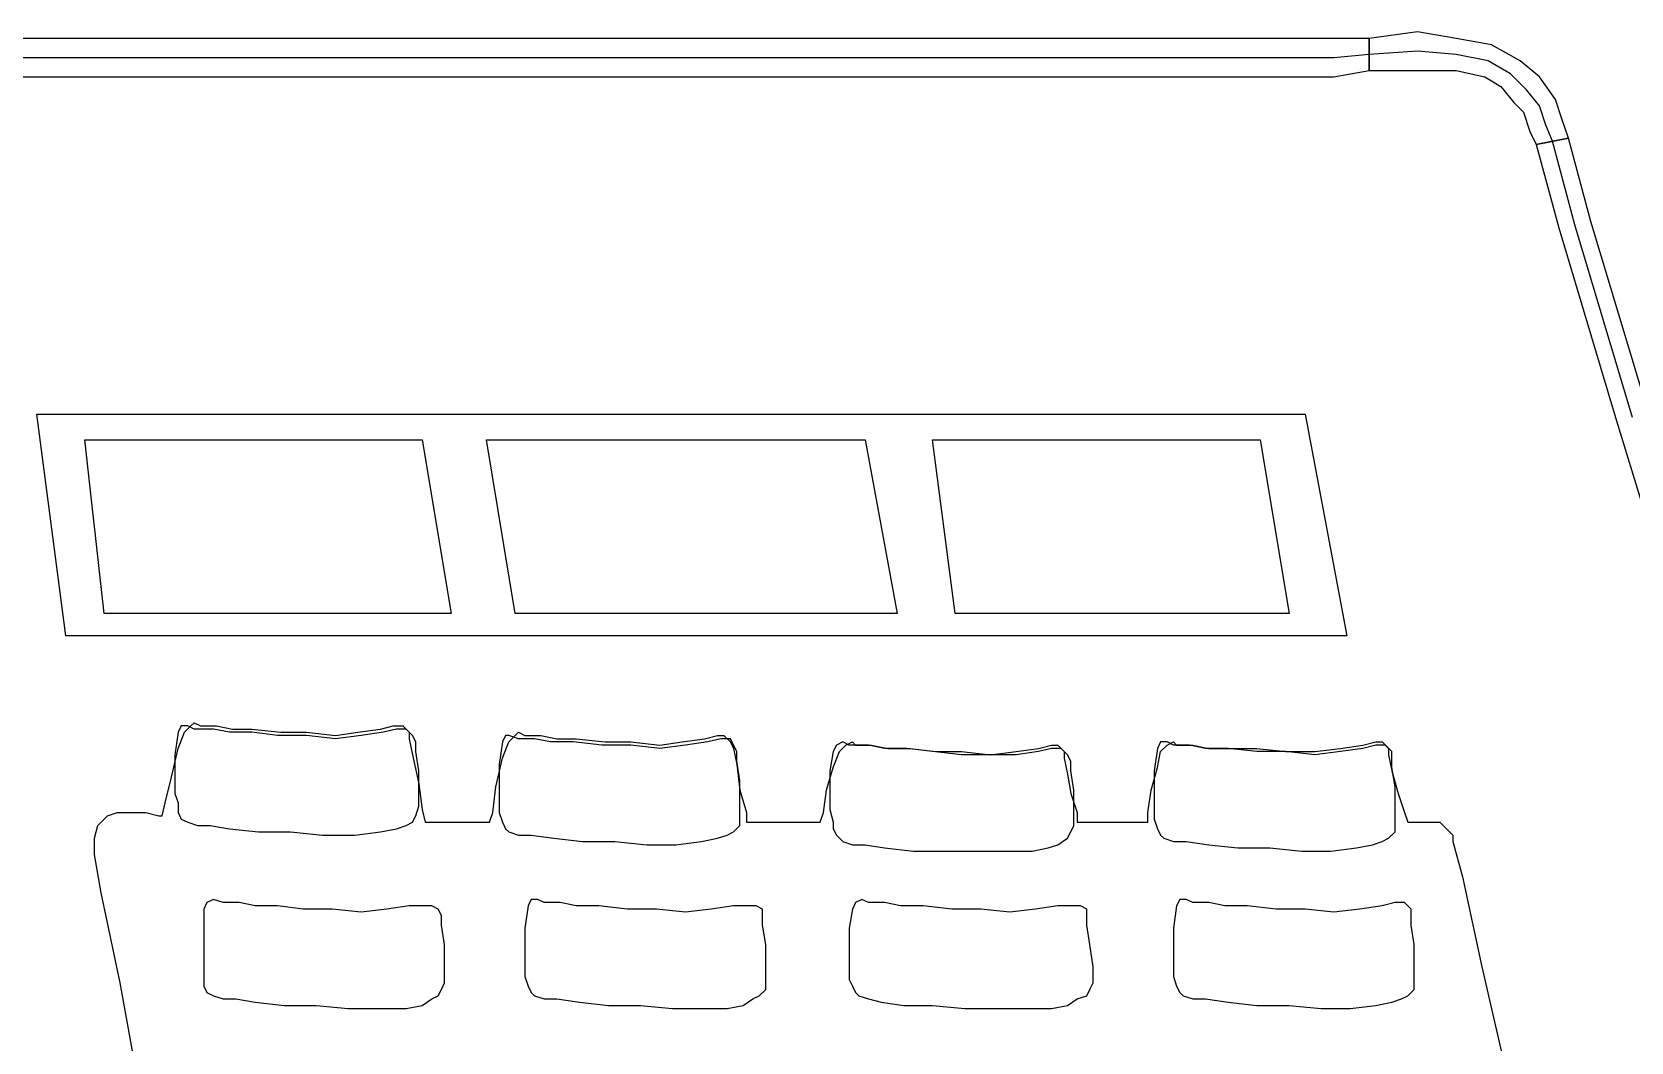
# Model space of a CAD drawing. Header units: millimetres. Extents: x 37541 to 999880, y 4425 to 1416340.
# Drawn here: x 373292 to 373989, y 1339012 to 1339452 of the extents above; entities that cross this region are included whole.
import ezdxf

# ---------------------------------------------------------------- set-up
doc = ezdxf.new("R2010")
doc.units = ezdxf.units.MM
doc.header["$LTSCALE"] = 150
doc.layers.get('0').update_dxf_attribs({"lineweight": 0})
doc.layers.add('-----20 General Symbol', color=3, linetype='Continuous')

# ---------------------------------------------------------------- blocks, each defined once
blk = doc.blocks.new('lkjlak')
for p, q in [((481079.53, 239228.53), (481069.82, 239227.23)), ((481087.3, 239227.23), (481079.53, 239228.53)), ((481048.47, 239227.23), (479690.73, 239227.23)), ((481062.7, 239227.23), (481048.47, 239227.23)), ((481069.82, 239227.23), (481062.7, 239227.23)), ((481069.82, 239227.23), (481069.82, 239227.23)), ((481069.82, 239227.23), (481069.82, 239220.76)), ((481069.82, 239220.76), (481069.82, 239227.23)), ((481094.42, 239225.94), (481087.3, 239227.23)), ((481100.24, 239222.7), (481094.42, 239225.94)), ((481048.47, 239223.35), (479690.73, 239223.35)), ((481062.7, 239223.35), (481048.47, 239223.35)), ((481069.82, 239224), (481062.7, 239223.35)), ((481079.53, 239224.64), (481069.82, 239224)), ((481087.3, 239224), (481079.53, 239224.64)), ((481093.77, 239222.7), (481087.3, 239224)), ((481098.3, 239220.11), (481093.77, 239222.7)), ((481104.12, 239219.47), (481100.24, 239222.7)), ((479690.73, 239219.47), (481048.47, 239219.47)), ((481048.47, 239219.47), (481062.7, 239219.47)), ((481062.7, 239219.47), (481069.82, 239220.76)), ((481069.82, 239220.76), (481069.82, 239220.76)), ((481069.82, 239220.76), (481079.53, 239220.76)), ((481079.53, 239220.76), (481087.3, 239220.76)), ((481087.3, 239220.76), (481093.12, 239219.47)), ((481093.12, 239219.47), (481096.36, 239217.52)), ((481101.53, 239216.88), (481098.3, 239220.11)), ((481107.36, 239214.94), (481104.12, 239219.47)), ((481096.36, 239217.52), (481098.95, 239214.29)), ((481104.12, 239213.64), (481101.53, 239216.88)), ((481098.95, 239214.29), (481100.89, 239212.35)), ((481100.89, 239212.35), (481102.18, 239208.46)), ((481105.42, 239209.76), (481104.12, 239213.64)), ((481108.65, 239211.05), (481107.36, 239214.94)), ((481106.71, 239206.52), (481105.42, 239209.76)), ((481109.95, 239207.17), (481108.65, 239211.05)), ((481102.18, 239208.46), (481103.48, 239205.88)), ((481109.95, 239207.17), (481103.48, 239205.88)), ((481103.48, 239205.88), (481109.95, 239207.17)), ((481103.48, 239205.88), (481103.48, 239205.88)), ((481103.48, 239205.88), (481108.01, 239189.05)), ((481111.24, 239189.7), (481106.71, 239206.52)), ((481114.48, 239190.34), (481109.95, 239207.17)), ((481109.95, 239207.17), (481109.95, 239207.17)), ((481122.89, 239150.87), (481111.24, 239189.7)), ((481126.13, 239151.51), (481114.48, 239190.34)), ((481108.01, 239189.05), (481119.65, 239150.22)), ((480801.25, 239151.51), (481056.88, 239151.51)), ((480807.08, 239106.86), (480801.25, 239151.51)), ((480801.25, 239151.51), (480801.25, 239151.51)), ((481056.88, 239151.51), (481065.29, 239106.86)), ((481119.65, 239150.22), (481135.83, 239097.15)), ((480810.96, 239146.34), (480878.91, 239146.34)), ((480814.84, 239111.39), (480810.96, 239146.34)), ((480810.96, 239146.34), (480810.96, 239146.34)), ((480878.91, 239146.34), (480884.74, 239111.39)), ((480891.86, 239146.34), (480968.22, 239146.34)), ((480897.68, 239111.39), (480891.86, 239146.34)), ((480891.86, 239146.34), (480891.86, 239146.34)), ((480968.22, 239146.34), (480974.69, 239111.39)), ((480981.81, 239146.34), (481047.82, 239146.34)), ((480986.34, 239111.39), (480981.81, 239146.34)), ((480981.81, 239146.34), (480981.81, 239146.34)), ((481047.82, 239146.34), (481053.64, 239111.39)), ((480884.74, 239111.39), (480814.84, 239111.39)), ((480974.69, 239111.39), (480897.68, 239111.39)), ((481053.64, 239111.39), (480986.34, 239111.39)), ((481065.29, 239106.86), (480807.08, 239106.86)), ((480832.32, 239088.74), (480832.96, 239089.39)), ((480832.96, 239089.39), (480834.26, 239088.74)), ((480829.73, 239087.45), (480829.08, 239082.92)), ((480829.73, 239087.45), (480829.08, 239082.92)), ((480830.38, 239088.74), (480829.73, 239087.45)), ((480830.38, 239088.74), (480829.73, 239087.45)), ((480829.73, 239084.21), (480831.02, 239087.45)), ((480829.73, 239087.45), (480829.73, 239087.45)), ((480831.67, 239088.74), (480830.38, 239088.74)), ((480831.67, 239088.74), (480830.38, 239088.74)), ((480831.02, 239087.45), (480832.32, 239088.74)), ((480832.96, 239088.09), (480831.67, 239088.74)), ((480832.96, 239088.09), (480831.67, 239088.74)), ((480834.91, 239088.09), (480832.96, 239088.09)), ((480834.91, 239088.09), (480832.96, 239088.09)), ((480834.26, 239088.74), (480835.55, 239088.74)), ((480836.85, 239088.09), (480834.91, 239088.09)), ((480836.85, 239088.09), (480834.91, 239088.09)), ((480834.91, 239088.09), (480834.91, 239088.09)), ((480835.55, 239088.74), (480837.49, 239088.74)), ((480840.08, 239087.45), (480836.85, 239088.09)), ((480840.08, 239087.45), (480836.85, 239088.09)), ((480837.49, 239088.74), (480840.73, 239088.09)), ((480844.61, 239087.45), (480840.08, 239087.45)), ((480844.61, 239087.45), (480840.08, 239087.45)), ((480840.73, 239088.09), (480844.61, 239088.09)), ((480844.61, 239088.09), (480850.44, 239087.45)), ((480849.79, 239086.8), (480844.61, 239087.45)), ((480849.79, 239086.8), (480844.61, 239087.45)), ((480855.61, 239086.8), (480849.79, 239086.8)), ((480855.61, 239086.8), (480849.79, 239086.8)), ((480850.44, 239087.45), (480855.61, 239087.45)), ((480855.61, 239087.45), (480861.44, 239086.8)), ((480861.44, 239086.15), (480855.61, 239086.8)), ((480861.44, 239086.15), (480855.61, 239086.8)), ((480861.44, 239086.8), (480865.97, 239087.45)), ((480866.62, 239086.8), (480861.44, 239086.15)), ((480866.62, 239086.8), (480861.44, 239086.15)), ((480865.97, 239087.45), (480870.5, 239088.09)), ((480871.15, 239087.45), (480866.62, 239086.8)), ((480871.15, 239087.45), (480866.62, 239086.8)), ((480870.5, 239088.09), (480873.09, 239088.74)), ((480873.73, 239088.09), (480871.15, 239087.45)), ((480873.73, 239088.09), (480871.15, 239087.45)), ((480871.15, 239087.45), (480871.15, 239087.45)), ((480873.09, 239088.74), (480875.03, 239088.74)), ((480875.68, 239088.09), (480873.73, 239088.09)), ((480875.68, 239088.09), (480873.73, 239088.09)), ((480875.03, 239088.74), (480876.32, 239087.45)), ((480876.97, 239086.8), (480875.68, 239088.09)), ((480876.97, 239086.8), (480875.68, 239088.09)), ((480876.32, 239087.45), (480876.32, 239086.15)), ((480876.32, 239086.15), (480876.97, 239082.92)), ((480877.62, 239085.5), (480876.97, 239086.8)), ((480877.62, 239085.5), (480876.97, 239086.8)), ((480895.74, 239086.8), (480895.09, 239085.5)), ((480895.74, 239086.8), (480895.09, 239085.5)), ((480896.39, 239086.8), (480895.74, 239086.8)), ((480896.39, 239086.8), (480895.74, 239086.8)), ((480896.39, 239085.5), (480897.68, 239086.8)), ((480898.33, 239086.15), (480896.39, 239086.8)), ((480898.33, 239086.15), (480896.39, 239086.8)), ((480897.68, 239086.8), (480898.33, 239087.45)), ((480898.33, 239087.45), (480899.62, 239086.8)), ((480899.62, 239086.15), (480898.33, 239086.15)), ((480899.62, 239086.15), (480898.33, 239086.15)), ((480899.62, 239086.8), (480900.92, 239086.8)), ((480901.56, 239086.15), (480899.62, 239086.15)), ((480901.56, 239086.15), (480899.62, 239086.15)), ((480899.62, 239086.15), (480899.62, 239086.15)), ((480900.92, 239086.8), (480902.86, 239086.8)), ((480904.8, 239085.5), (480901.56, 239086.15)), ((480904.8, 239085.5), (480901.56, 239086.15)), ((480902.86, 239086.8), (480906.09, 239086.15)), ((480906.09, 239086.15), (480909.98, 239086.15)), ((480909.98, 239086.15), (480915.8, 239085.5)), ((480931.33, 239085.5), (480935.86, 239086.15)), ((480935.86, 239086.15), (480938.45, 239086.8)), ((480939.1, 239086.15), (480936.51, 239085.5)), ((480939.1, 239086.15), (480936.51, 239085.5)), ((480938.45, 239086.8), (480939.74, 239086.8)), ((480941.04, 239086.15), (480939.1, 239086.15)), ((480941.04, 239086.15), (480939.1, 239086.15)), ((480939.74, 239086.8), (480941.04, 239085.5)), ((480941.69, 239084.86), (480941.04, 239086.15)), ((480941.69, 239084.86), (480941.04, 239086.15)), ((480828.43, 239078.39), (480829.73, 239084.21)), ((480829.08, 239082.92), (480829.08, 239079.03)), ((480829.08, 239082.92), (480829.08, 239079.03)), ((480876.97, 239082.92), (480878.26, 239077.09)), ((480877.62, 239083.56), (480877.62, 239085.5)), ((480877.62, 239085.5), (480877.62, 239085.5)), ((480877.62, 239085.5), (480877.62, 239085.5)), ((480877.62, 239083.56), (480877.62, 239085.5)), ((480878.26, 239079.68), (480877.62, 239083.56)), ((480878.26, 239079.68), (480877.62, 239083.56)), ((480895.09, 239085.5), (480894.44, 239080.97)), ((480895.09, 239085.5), (480894.44, 239080.97)), ((480895.09, 239082.27), (480896.39, 239085.5)), ((480895.09, 239085.5), (480895.09, 239085.5)), ((480909.33, 239085.5), (480904.8, 239085.5)), ((480909.33, 239085.5), (480904.8, 239085.5)), ((480915.15, 239084.86), (480909.33, 239085.5)), ((480915.15, 239084.86), (480909.33, 239085.5)), ((480920.98, 239084.86), (480915.15, 239084.86)), ((480920.98, 239084.86), (480915.15, 239084.86)), ((480915.8, 239085.5), (480920.98, 239085.5)), ((480920.98, 239085.5), (480926.8, 239084.86)), ((480926.8, 239084.21), (480920.98, 239084.86)), ((480926.8, 239084.21), (480920.98, 239084.86)), ((480926.8, 239084.86), (480931.33, 239085.5)), ((480931.98, 239084.86), (480926.8, 239084.21)), ((480931.98, 239084.86), (480926.8, 239084.21)), ((480936.51, 239085.5), (480931.98, 239084.86)), ((480936.51, 239085.5), (480931.98, 239084.86)), ((480936.51, 239085.5), (480936.51, 239085.5)), ((480941.04, 239085.5), (480941.69, 239084.21)), ((480942.33, 239083.56), (480941.69, 239084.86)), ((480942.33, 239083.56), (480941.69, 239084.86)), ((480941.69, 239084.21), (480942.33, 239080.97)), ((480942.33, 239081.62), (480942.33, 239083.56)), ((480942.33, 239083.56), (480942.33, 239083.56)), ((480942.33, 239083.56), (480942.33, 239083.56)), ((480942.33, 239081.62), (480942.33, 239083.56)), ((480961.75, 239083.56), (480961.1, 239079.68)), ((480961.75, 239083.56), (480961.1, 239079.68)), ((480962.4, 239084.86), (480961.75, 239083.56)), ((480962.4, 239084.86), (480961.75, 239083.56)), ((480961.75, 239080.33), (480963.04, 239083.56)), ((480961.75, 239083.56), (480961.75, 239083.56)), ((480963.69, 239085.5), (480962.4, 239084.86)), ((480963.69, 239085.5), (480962.4, 239084.86)), ((480963.04, 239083.56), (480964.34, 239084.86)), ((480964.98, 239084.86), (480963.69, 239085.5)), ((480964.98, 239084.86), (480963.69, 239085.5)), ((480964.34, 239084.86), (480965.63, 239085.5)), ((480966.93, 239084.86), (480964.98, 239084.86)), ((480966.93, 239084.86), (480964.98, 239084.86)), ((480965.63, 239085.5), (480966.28, 239084.86)), ((480966.28, 239084.86), (480967.57, 239084.86)), ((480968.87, 239084.86), (480966.93, 239084.86)), ((480968.87, 239084.86), (480966.93, 239084.86)), ((480966.93, 239084.86), (480966.93, 239084.86)), ((480967.57, 239084.86), (480969.51, 239084.86)), ((480972.1, 239084.21), (480968.87, 239084.86)), ((480972.1, 239084.21), (480968.87, 239084.86)), ((480969.51, 239084.86), (480972.75, 239084.21)), ((480976.63, 239084.21), (480972.1, 239084.21)), ((480976.63, 239084.21), (480972.1, 239084.21)), ((480972.75, 239084.21), (480977.28, 239084.21)), ((480981.81, 239083.56), (480976.63, 239084.21)), ((480981.81, 239083.56), (480976.63, 239084.21)), ((480977.28, 239084.21), (480982.46, 239083.56)), ((480987.63, 239082.92), (480981.81, 239083.56)), ((480987.63, 239082.92), (480981.81, 239083.56)), ((480982.46, 239083.56), (480987.63, 239083.56)), ((480987.63, 239083.56), (480993.46, 239082.92)), ((480993.46, 239082.92), (480987.63, 239082.92)), ((480993.46, 239082.92), (480987.63, 239082.92)), ((480993.46, 239082.92), (480998.64, 239083.56)), ((480998.64, 239082.92), (480993.46, 239082.92)), ((480998.64, 239082.92), (480993.46, 239082.92)), ((480998.64, 239083.56), (481003.17, 239084.21)), ((481003.17, 239083.56), (480998.64, 239082.92)), ((481003.17, 239083.56), (480998.64, 239082.92)), ((481003.17, 239084.21), (481005.75, 239084.86)), ((481005.75, 239084.21), (481003.17, 239083.56)), ((481005.75, 239084.21), (481003.17, 239083.56)), ((481003.17, 239083.56), (481003.17, 239083.56)), ((481005.75, 239084.86), (481007.05, 239084.86)), ((481007.7, 239084.21), (481005.75, 239084.21)), ((481007.7, 239084.21), (481005.75, 239084.21)), ((481007.05, 239084.86), (481008.34, 239083.56)), ((481008.99, 239082.92), (481007.7, 239084.21)), ((481008.99, 239082.92), (481007.7, 239084.21)), ((481008.34, 239083.56), (481008.34, 239082.27)), ((481009.64, 239081.62), (481008.99, 239082.92)), ((481009.64, 239081.62), (481008.99, 239082.92)), ((481027.11, 239084.21), (481026.46, 239079.68)), ((481027.11, 239084.21), (481026.46, 239079.68)), ((481027.76, 239085.5), (481027.11, 239084.21)), ((481027.76, 239085.5), (481027.11, 239084.21)), ((481027.11, 239084.21), (481027.11, 239084.21)), ((481027.11, 239080.33), (481027.76, 239083.56)), ((481029.05, 239085.5), (481027.76, 239085.5)), ((481029.05, 239085.5), (481027.76, 239085.5)), ((481027.76, 239083.56), (481029.05, 239084.86)), ((481029.05, 239084.86), (481030.35, 239085.5)), ((481030.35, 239084.86), (481029.05, 239085.5)), ((481030.35, 239084.86), (481029.05, 239085.5)), ((481030.35, 239085.5), (481030.99, 239084.86)), ((481031.64, 239084.86), (481030.35, 239084.86)), ((481031.64, 239084.86), (481030.35, 239084.86)), ((481030.99, 239084.86), (481032.29, 239084.86)), ((481033.58, 239084.86), (481031.64, 239084.86)), ((481033.58, 239084.86), (481031.64, 239084.86)), ((481031.64, 239084.86), (481031.64, 239084.86)), ((481032.29, 239084.86), (481034.23, 239084.86)), ((481036.82, 239084.21), (481033.58, 239084.86)), ((481036.82, 239084.21), (481033.58, 239084.86)), ((481034.23, 239084.86), (481037.47, 239084.21)), ((481041.35, 239084.21), (481036.82, 239084.21)), ((481041.35, 239084.21), (481036.82, 239084.21)), ((481037.47, 239084.21), (481042, 239084.21)), ((481047.17, 239083.56), (481041.35, 239084.21)), ((481047.17, 239083.56), (481041.35, 239084.21)), ((481042, 239084.21), (481047.17, 239084.21)), ((481047.17, 239084.21), (481053, 239083.56)), ((481053, 239083.56), (481047.17, 239083.56)), ((481053, 239083.56), (481047.17, 239083.56)), ((481053, 239083.56), (481058.82, 239083.56)), ((481058.82, 239082.92), (481053, 239083.56)), ((481058.82, 239082.92), (481053, 239083.56)), ((481058.82, 239083.56), (481064, 239084.21)), ((481064, 239083.56), (481058.82, 239082.92)), ((481064, 239083.56), (481058.82, 239082.92)), ((481064, 239084.21), (481068.53, 239084.86)), ((481068.53, 239084.21), (481064, 239083.56)), ((481068.53, 239084.21), (481064, 239083.56)), ((481068.53, 239084.86), (481071.12, 239085.5)), ((481071.12, 239084.86), (481068.53, 239084.21)), ((481071.12, 239084.86), (481068.53, 239084.21)), ((481068.53, 239084.21), (481068.53, 239084.21)), ((481071.12, 239085.5), (481072.41, 239085.5)), ((481073.06, 239084.86), (481071.12, 239084.86)), ((481073.06, 239084.86), (481071.12, 239084.86)), ((481072.41, 239085.5), (481073.71, 239084.21)), ((481074.35, 239083.56), (481073.06, 239084.86)), ((481074.35, 239083.56), (481073.06, 239084.86)), ((481073.71, 239084.21), (481073.71, 239082.92)), ((481073.71, 239082.92), (481074.35, 239079.68)), ((481074.35, 239082.27), (481074.35, 239083.56)), ((481074.35, 239082.27), (481074.35, 239083.56)), ((480893.8, 239076.44), (480895.09, 239082.27)), ((480894.44, 239080.97), (480894.44, 239077.09)), ((480894.44, 239080.97), (480894.44, 239077.09)), ((480942.98, 239077.74), (480942.33, 239081.62)), ((480942.98, 239077.74), (480942.33, 239081.62)), ((480942.33, 239080.97), (480942.98, 239075.8)), ((480960.45, 239075.8), (480961.75, 239080.33)), ((481008.34, 239082.27), (481008.99, 239079.03)), ((481009.64, 239079.68), (481009.64, 239081.62)), ((481009.64, 239081.62), (481009.64, 239081.62)), ((481009.64, 239081.62), (481009.64, 239081.62)), ((481009.64, 239079.68), (481009.64, 239081.62)), ((481025.82, 239075.8), (481027.11, 239080.33)), ((481074.35, 239080.33), (481074.35, 239082.27)), ((481074.35, 239082.27), (481074.35, 239082.27)), ((481074.35, 239082.27), (481074.35, 239082.27)), ((481074.35, 239080.33), (481074.35, 239082.27)), ((481075, 239076.44), (481074.35, 239080.33)), ((481075, 239076.44), (481074.35, 239080.33)), ((480827.14, 239073.21), (480828.43, 239078.39)), ((480829.08, 239079.03), (480829.08, 239075.15)), ((480829.08, 239079.03), (480829.08, 239075.15)), ((480878.26, 239075.15), (480878.26, 239079.68)), ((480878.26, 239075.15), (480878.26, 239079.68)), ((480878.26, 239077.09), (480878.91, 239071.91)), ((480894.44, 239077.09), (480894.44, 239073.21)), ((480894.44, 239077.09), (480894.44, 239073.21)), ((480942.98, 239073.21), (480942.98, 239077.74)), ((480942.98, 239073.21), (480942.98, 239077.74)), ((480961.1, 239079.68), (480961.1, 239075.8)), ((480961.1, 239079.68), (480961.1, 239075.8)), ((481008.99, 239079.03), (481009.64, 239075.15)), ((481010.28, 239075.8), (481009.64, 239079.68)), ((481010.28, 239075.8), (481009.64, 239079.68)), ((481026.46, 239079.68), (481026.46, 239075.8)), ((481026.46, 239079.68), (481026.46, 239075.8)), ((481074.35, 239079.68), (481075.65, 239075.15)), ((480829.08, 239075.15), (480829.73, 239073.21)), ((480829.08, 239075.15), (480829.73, 239073.21)), ((480878.26, 239072.56), (480878.26, 239075.15)), ((480878.26, 239072.56), (480878.26, 239075.15)), ((480893.15, 239071.27), (480893.8, 239076.44)), ((480942.98, 239075.8), (480944.27, 239071.27)), ((480959.81, 239071.27), (480960.45, 239075.8)), ((480961.1, 239075.8), (480961.1, 239071.91)), ((480961.1, 239075.8), (480961.1, 239071.91)), ((481009.64, 239075.15), (481010.93, 239071.27)), ((481010.28, 239071.27), (481010.28, 239075.8)), ((481010.28, 239071.27), (481010.28, 239075.8)), ((481025.17, 239071.27), (481025.82, 239075.8)), ((481026.46, 239075.8), (481026.46, 239071.91)), ((481026.46, 239075.8), (481026.46, 239071.91)), ((481075, 239071.91), (481075, 239076.44)), ((481075, 239071.91), (481075, 239076.44)), ((481075.65, 239075.15), (481076.94, 239071.27)), ((480813.55, 239068.68), (480815.49, 239070.62)), ((480815.49, 239070.62), (480817.43, 239071.27)), ((480817.43, 239071.27), (480820.67, 239071.27)), ((480820.67, 239071.27), (480823.26, 239071.27)), ((480823.26, 239071.27), (480825.85, 239070.62)), ((480825.85, 239070.62), (480826.49, 239070.62)), ((480826.49, 239070.62), (480827.14, 239073.21)), ((480829.73, 239073.21), (480829.73, 239071.27)), ((480829.73, 239073.21), (480829.73, 239073.21)), ((480829.73, 239073.21), (480829.73, 239071.27)), ((480829.73, 239071.27), (480830.38, 239069.97)), ((480829.73, 239071.27), (480830.38, 239069.97)), ((480876.97, 239069.33), (480877.62, 239070.62)), ((480876.97, 239069.33), (480877.62, 239070.62)), ((480877.62, 239070.62), (480878.26, 239072.56)), ((480877.62, 239070.62), (480878.26, 239072.56)), ((480878.26, 239072.56), (480878.26, 239072.56)), ((480878.91, 239071.91), (480879.56, 239069.33)), ((480892.5, 239069.33), (480893.15, 239071.27)), ((480894.44, 239073.21), (480894.44, 239071.27)), ((480894.44, 239073.21), (480894.44, 239071.27)), ((480894.44, 239071.27), (480895.09, 239069.33)), ((480894.44, 239071.27), (480894.44, 239071.27)), ((480894.44, 239071.27), (480895.09, 239069.33)), ((480942.98, 239069.97), (480942.98, 239073.21)), ((480942.98, 239069.97), (480942.98, 239073.21)), ((480944.27, 239071.27), (480944.27, 239069.33)), ((480959.16, 239069.33), (480959.81, 239071.27)), ((480961.1, 239071.91), (480961.75, 239069.33)), ((480961.1, 239071.91), (480961.75, 239069.33)), ((481010.28, 239068.68), (481010.28, 239071.27)), ((481010.28, 239068.68), (481010.28, 239071.27)), ((481010.93, 239071.27), (481010.93, 239069.33)), ((481025.17, 239069.33), (481025.17, 239071.27)), ((481026.46, 239071.91), (481026.46, 239069.97)), ((481026.46, 239071.91), (481026.46, 239069.97)), ((481075, 239068.68), (481075, 239071.91)), ((481075, 239068.68), (481075, 239071.91)), ((481076.94, 239071.27), (481077.59, 239069.33)), ((480812.9, 239066.09), (480813.55, 239068.68)), ((480830.38, 239069.97), (480831.67, 239069.33)), ((480830.38, 239069.97), (480831.67, 239069.33)), ((480831.67, 239069.33), (480833.61, 239068.68)), ((480831.67, 239069.33), (480833.61, 239068.68)), ((480833.61, 239068.68), (480836.2, 239068.68)), ((480833.61, 239068.68), (480833.61, 239068.68)), ((480833.61, 239068.68), (480836.2, 239068.68)), ((480836.2, 239068.68), (480840.08, 239068.03)), ((480836.2, 239068.68), (480840.08, 239068.03)), ((480840.08, 239068.03), (480845.91, 239067.38)), ((480840.08, 239068.03), (480845.91, 239067.38)), ((480845.91, 239067.38), (480852.38, 239067.38)), ((480845.91, 239067.38), (480852.38, 239067.38)), ((480852.38, 239067.38), (480858.85, 239066.74)), ((480852.38, 239067.38), (480858.85, 239066.74)), ((480865.32, 239066.74), (480870.5, 239067.38)), ((480865.32, 239066.74), (480870.5, 239067.38)), ((480870.5, 239067.38), (480873.73, 239068.03)), ((480870.5, 239067.38), (480873.73, 239068.03)), ((480873.73, 239068.03), (480875.68, 239068.68)), ((480873.73, 239068.03), (480875.68, 239068.68)), ((480873.73, 239068.03), (480873.73, 239068.03)), ((480875.68, 239068.68), (480876.97, 239069.33)), ((480875.68, 239068.68), (480876.97, 239069.33)), ((480879.56, 239069.33), (480883.44, 239069.33)), ((480883.44, 239069.33), (480886.68, 239069.33)), ((480886.68, 239069.33), (480889.27, 239069.33)), ((480889.27, 239069.33), (480891.86, 239069.33)), ((480891.86, 239069.33), (480892.5, 239069.33)), ((480895.09, 239069.33), (480895.74, 239068.03)), ((480895.09, 239069.33), (480895.74, 239068.03)), ((480895.74, 239068.03), (480896.39, 239067.38)), ((480895.74, 239068.03), (480896.39, 239067.38)), ((480896.39, 239067.38), (480898.33, 239066.74)), ((480896.39, 239067.38), (480898.33, 239066.74)), ((480940.39, 239066.74), (480941.69, 239067.38)), ((480940.39, 239066.74), (480941.69, 239067.38)), ((480941.69, 239067.38), (480942.98, 239068.68)), ((480941.69, 239067.38), (480942.98, 239068.68)), ((480942.98, 239068.68), (480942.98, 239069.97)), ((480942.98, 239068.68), (480942.98, 239069.97)), ((480942.98, 239069.97), (480942.98, 239069.97)), ((480944.27, 239069.33), (480950.1, 239069.33)), ((480950.1, 239069.33), (480952.69, 239069.33)), ((480952.69, 239069.33), (480955.92, 239069.33)), ((480955.92, 239069.33), (480958.51, 239069.33)), ((480958.51, 239069.33), (480959.16, 239069.33)), ((480961.75, 239069.33), (480961.75, 239068.03)), ((480961.75, 239069.33), (480961.75, 239069.33)), ((480961.75, 239069.33), (480961.75, 239068.03)), ((480961.75, 239068.03), (480962.4, 239066.74)), ((480961.75, 239068.03), (480962.4, 239066.74)), ((481008.99, 239066.09), (481009.64, 239067.38)), ((481008.99, 239066.09), (481009.64, 239067.38)), ((481009.64, 239067.38), (481010.28, 239068.68)), ((481009.64, 239067.38), (481010.28, 239068.68)), ((481010.28, 239068.68), (481010.28, 239068.68)), ((481010.93, 239069.33), (481017.4, 239069.33)), ((481017.4, 239069.33), (481019.99, 239069.33)), ((481019.99, 239069.33), (481022.58, 239069.33)), ((481022.58, 239069.33), (481024.52, 239069.33)), ((481024.52, 239069.33), (481025.17, 239069.33)), ((481026.46, 239069.97), (481027.11, 239068.03)), ((481026.46, 239069.97), (481026.46, 239069.97)), ((481026.46, 239069.97), (481027.11, 239068.03)), ((481027.11, 239068.03), (481027.76, 239066.74)), ((481027.11, 239068.03), (481027.76, 239066.74)), ((481073.71, 239066.09), (481075, 239067.38)), ((481073.71, 239066.09), (481075, 239067.38)), ((481075, 239067.38), (481075, 239068.68)), ((481075, 239067.38), (481075, 239068.68)), ((481075, 239068.68), (481075, 239068.68)), ((481077.59, 239069.33), (481079.53, 239069.33)), ((481079.53, 239069.33), (481081.47, 239069.33)), ((481081.47, 239069.33), (481083.41, 239069.33)), ((481083.41, 239069.33), (481084.06, 239069.33)), ((481084.06, 239069.33), (481084.71, 239068.68)), ((481084.71, 239068.68), (481086, 239067.38)), ((481086, 239067.38), (481086.65, 239066.74)), ((480812.9, 239062.85), (480812.9, 239066.09)), ((480858.85, 239066.74), (480865.32, 239066.74)), ((480858.85, 239066.74), (480865.32, 239066.74)), ((480898.33, 239066.74), (480900.92, 239066.74)), ((480898.33, 239066.74), (480898.33, 239066.74)), ((480898.33, 239066.74), (480900.92, 239066.74)), ((480900.92, 239066.74), (480905.45, 239066.09)), ((480900.92, 239066.74), (480905.45, 239066.09)), ((480905.45, 239066.09), (480911.27, 239065.44)), ((480905.45, 239066.09), (480911.27, 239065.44)), ((480911.27, 239065.44), (480917.74, 239065.44)), ((480911.27, 239065.44), (480917.74, 239065.44)), ((480917.74, 239065.44), (480924.21, 239064.8)), ((480917.74, 239065.44), (480924.21, 239064.8)), ((480924.21, 239064.8), (480930.04, 239064.8)), ((480924.21, 239064.8), (480930.04, 239064.8)), ((480930.04, 239064.8), (480935.21, 239065.44)), ((480930.04, 239064.8), (480935.21, 239065.44)), ((480935.21, 239065.44), (480938.45, 239066.09)), ((480935.21, 239065.44), (480938.45, 239066.09)), ((480938.45, 239066.09), (480940.39, 239066.74)), ((480938.45, 239066.09), (480940.39, 239066.74)), ((480938.45, 239066.09), (480938.45, 239066.09)), ((480962.4, 239066.74), (480963.69, 239065.44)), ((480962.4, 239066.74), (480963.69, 239065.44)), ((480963.69, 239065.44), (480965.63, 239064.8)), ((480963.69, 239065.44), (480965.63, 239064.8)), ((480965.63, 239064.8), (480968.22, 239064.8)), ((480965.63, 239064.8), (480965.63, 239064.8)), ((480965.63, 239064.8), (480968.22, 239064.8)), ((480968.22, 239064.8), (480972.1, 239064.15)), ((480968.22, 239064.8), (480972.1, 239064.15)), ((480972.1, 239064.15), (480977.93, 239063.5)), ((480972.1, 239064.15), (480977.93, 239063.5)), ((481001.87, 239063.5), (481005.11, 239064.15)), ((481001.87, 239063.5), (481005.11, 239064.15)), ((481005.11, 239064.15), (481007.05, 239064.8)), ((481005.11, 239064.15), (481007.05, 239064.8)), ((481005.11, 239064.15), (481005.11, 239064.15)), ((481007.05, 239064.8), (481008.99, 239066.09)), ((481007.05, 239064.8), (481008.99, 239066.09)), ((481027.76, 239066.74), (481028.41, 239066.09)), ((481027.76, 239066.74), (481028.41, 239066.09)), ((481028.41, 239066.09), (481030.35, 239065.44)), ((481028.41, 239066.09), (481030.35, 239065.44)), ((481030.35, 239065.44), (481032.94, 239065.44)), ((481030.35, 239065.44), (481030.35, 239065.44)), ((481030.35, 239065.44), (481032.94, 239065.44)), ((481032.94, 239065.44), (481037.47, 239064.8)), ((481032.94, 239065.44), (481037.47, 239064.8)), ((481037.47, 239064.8), (481043.29, 239064.15)), ((481037.47, 239064.8), (481043.29, 239064.15)), ((481043.29, 239064.15), (481049.76, 239064.15)), ((481043.29, 239064.15), (481049.76, 239064.15)), ((481049.76, 239064.15), (481056.23, 239063.5)), ((481049.76, 239064.15), (481056.23, 239063.5)), ((481062.06, 239063.5), (481067.23, 239064.15)), ((481062.06, 239063.5), (481067.23, 239064.15)), ((481067.23, 239064.15), (481070.47, 239064.8)), ((481067.23, 239064.15), (481070.47, 239064.8)), ((481070.47, 239064.8), (481072.41, 239065.44)), ((481070.47, 239064.8), (481072.41, 239065.44)), ((481070.47, 239064.8), (481070.47, 239064.8)), ((481072.41, 239065.44), (481073.71, 239066.09)), ((481072.41, 239065.44), (481073.71, 239066.09)), ((481086.65, 239066.74), (481086.65, 239065.44)), ((481086.65, 239065.44), (481088.59, 239058.32)), ((480814.2, 239055.09), (480812.9, 239062.85)), ((480977.93, 239063.5), (480984.4, 239063.5)), ((480977.93, 239063.5), (480984.4, 239063.5)), ((480984.4, 239063.5), (480990.87, 239063.5)), ((480984.4, 239063.5), (480990.87, 239063.5)), ((480990.87, 239063.5), (480996.69, 239063.5)), ((480990.87, 239063.5), (480996.69, 239063.5)), ((480996.69, 239063.5), (481001.87, 239063.5)), ((480996.69, 239063.5), (481001.87, 239063.5)), ((481056.23, 239063.5), (481062.06, 239063.5)), ((481056.23, 239063.5), (481062.06, 239063.5)), ((481088.59, 239058.32), (481092.47, 239040.2)), ((480818.08, 239036.97), (480814.2, 239055.09)), ((480835.55, 239053.15), (480834.91, 239051.85)), ((480835.55, 239053.15), (480834.91, 239051.85)), ((480834.91, 239051.85), (480834.91, 239047.97)), ((480834.91, 239051.85), (480834.91, 239051.85)), ((480834.91, 239051.85), (480834.91, 239047.97)), ((480836.85, 239053.79), (480835.55, 239053.15)), ((480836.85, 239053.79), (480835.55, 239053.15)), ((480838.79, 239053.15), (480836.85, 239053.79)), ((480838.79, 239053.15), (480836.85, 239053.79)), ((480840.08, 239053.15), (480838.79, 239053.15)), ((480840.08, 239053.15), (480838.79, 239053.15)), ((480842.02, 239053.15), (480840.08, 239053.15)), ((480842.02, 239053.15), (480840.08, 239053.15)), ((480840.08, 239053.15), (480840.08, 239053.15)), ((480845.26, 239052.5), (480842.02, 239053.15)), ((480845.26, 239052.5), (480842.02, 239053.15)), ((480849.79, 239052.5), (480845.26, 239052.5)), ((480849.79, 239052.5), (480845.26, 239052.5)), ((480854.97, 239051.85), (480849.79, 239052.5)), ((480854.97, 239051.85), (480849.79, 239052.5)), ((480860.79, 239051.85), (480854.97, 239051.85)), ((480860.79, 239051.85), (480854.97, 239051.85)), ((480866.62, 239051.21), (480860.79, 239051.85)), ((480866.62, 239051.21), (480860.79, 239051.85)), ((480871.79, 239051.85), (480866.62, 239051.21)), ((480871.79, 239051.85), (480866.62, 239051.21)), ((480876.32, 239052.5), (480871.79, 239051.85)), ((480876.32, 239052.5), (480871.79, 239051.85)), ((480878.91, 239052.5), (480876.32, 239052.5)), ((480878.91, 239052.5), (480876.32, 239052.5)), ((480876.32, 239052.5), (480876.32, 239052.5)), ((480880.85, 239052.5), (480878.91, 239052.5)), ((480880.85, 239052.5), (480878.91, 239052.5)), ((480882.15, 239051.85), (480880.85, 239052.5)), ((480882.15, 239051.85), (480880.85, 239052.5)), ((480882.8, 239050.56), (480882.15, 239051.85)), ((480882.8, 239050.56), (480882.15, 239051.85)), ((480900.27, 239052.5), (480899.62, 239047.97)), ((480900.27, 239052.5), (480899.62, 239047.97)), ((480900.92, 239053.79), (480900.27, 239052.5)), ((480900.92, 239053.79), (480900.27, 239052.5)), ((480900.27, 239052.5), (480900.27, 239052.5)), ((480902.21, 239053.79), (480900.92, 239053.79)), ((480902.21, 239053.79), (480900.92, 239053.79)), ((480903.5, 239053.15), (480902.21, 239053.79)), ((480903.5, 239053.15), (480902.21, 239053.79)), ((480905.45, 239053.15), (480903.5, 239053.15)), ((480905.45, 239053.15), (480903.5, 239053.15)), ((480906.74, 239053.15), (480905.45, 239053.15)), ((480906.74, 239053.15), (480905.45, 239053.15)), ((480905.45, 239053.15), (480905.45, 239053.15)), ((480909.98, 239052.5), (480906.74, 239053.15)), ((480909.98, 239052.5), (480906.74, 239053.15)), ((480914.51, 239052.5), (480909.98, 239052.5)), ((480914.51, 239052.5), (480909.98, 239052.5)), ((480920.33, 239051.85), (480914.51, 239052.5)), ((480920.33, 239051.85), (480914.51, 239052.5)), ((480926.15, 239051.85), (480920.33, 239051.85)), ((480926.15, 239051.85), (480920.33, 239051.85)), ((480931.98, 239051.21), (480926.15, 239051.85)), ((480931.98, 239051.21), (480926.15, 239051.85)), ((480937.16, 239051.85), (480931.98, 239051.21)), ((480937.16, 239051.85), (480931.98, 239051.21)), ((480941.69, 239052.5), (480937.16, 239051.85)), ((480941.69, 239052.5), (480937.16, 239051.85)), ((480944.27, 239052.5), (480941.69, 239052.5)), ((480944.27, 239052.5), (480941.69, 239052.5)), ((480941.69, 239052.5), (480941.69, 239052.5)), ((480946.22, 239052.5), (480944.27, 239052.5)), ((480946.22, 239052.5), (480944.27, 239052.5)), ((480947.51, 239051.85), (480946.22, 239052.5)), ((480947.51, 239051.85), (480946.22, 239052.5)), ((480947.51, 239050.56), (480947.51, 239051.85)), ((480947.51, 239050.56), (480947.51, 239051.85)), ((480965.63, 239051.85), (480964.98, 239047.97)), ((480965.63, 239051.85), (480964.98, 239047.97)), ((480966.28, 239053.15), (480965.63, 239051.85)), ((480966.28, 239053.15), (480965.63, 239051.85)), ((480965.63, 239051.85), (480965.63, 239051.85)), ((480967.57, 239053.79), (480966.28, 239053.15)), ((480967.57, 239053.79), (480966.28, 239053.15)), ((480968.87, 239053.15), (480967.57, 239053.79)), ((480968.87, 239053.15), (480967.57, 239053.79)), ((480970.81, 239053.15), (480968.87, 239053.15)), ((480970.81, 239053.15), (480968.87, 239053.15)), ((480972.1, 239053.15), (480970.81, 239053.15)), ((480972.1, 239053.15), (480970.81, 239053.15)), ((480970.81, 239053.15), (480970.81, 239053.15)), ((480975.34, 239052.5), (480972.1, 239053.15)), ((480975.34, 239052.5), (480972.1, 239053.15)), ((480979.87, 239052.5), (480975.34, 239052.5)), ((480979.87, 239052.5), (480975.34, 239052.5)), ((480985.69, 239051.85), (480979.87, 239052.5)), ((480985.69, 239051.85), (480979.87, 239052.5)), ((480991.52, 239051.85), (480985.69, 239051.85)), ((480991.52, 239051.85), (480985.69, 239051.85)), ((480997.34, 239051.21), (480991.52, 239051.85)), ((480997.34, 239051.21), (480991.52, 239051.85)), ((481002.52, 239051.85), (480997.34, 239051.21)), ((481002.52, 239051.85), (480997.34, 239051.21)), ((481007.05, 239052.5), (481002.52, 239051.85)), ((481007.05, 239052.5), (481002.52, 239051.85)), ((481009.64, 239052.5), (481007.05, 239052.5)), ((481009.64, 239052.5), (481007.05, 239052.5)), ((481007.05, 239052.5), (481007.05, 239052.5)), ((481011.58, 239052.5), (481009.64, 239052.5)), ((481011.58, 239052.5), (481009.64, 239052.5)), ((481012.87, 239051.85), (481011.58, 239052.5)), ((481012.87, 239051.85), (481011.58, 239052.5)), ((481012.87, 239050.56), (481012.87, 239051.85)), ((481012.87, 239050.56), (481012.87, 239051.85)), ((481030.99, 239052.5), (481030.35, 239047.97)), ((481030.99, 239052.5), (481030.35, 239047.97)), ((481031.64, 239053.79), (481030.99, 239052.5)), ((481031.64, 239053.79), (481030.99, 239052.5)), ((481030.99, 239052.5), (481030.99, 239052.5)), ((481032.94, 239053.79), (481031.64, 239053.79)), ((481032.94, 239053.79), (481031.64, 239053.79)), ((481034.23, 239053.15), (481032.94, 239053.79)), ((481034.23, 239053.15), (481032.94, 239053.79)), ((481035.52, 239053.15), (481034.23, 239053.15)), ((481035.52, 239053.15), (481034.23, 239053.15)), ((481037.47, 239053.15), (481035.52, 239053.15)), ((481037.47, 239053.15), (481035.52, 239053.15)), ((481035.52, 239053.15), (481035.52, 239053.15)), ((481040.7, 239052.5), (481037.47, 239053.15)), ((481040.7, 239052.5), (481037.47, 239053.15)), ((481045.23, 239052.5), (481040.7, 239052.5)), ((481045.23, 239052.5), (481040.7, 239052.5)), ((481051.06, 239051.85), (481045.23, 239052.5)), ((481051.06, 239051.85), (481045.23, 239052.5)), ((481056.88, 239051.85), (481051.06, 239051.85)), ((481056.88, 239051.85), (481051.06, 239051.85)), ((481062.7, 239051.21), (481056.88, 239051.85)), ((481062.7, 239051.21), (481056.88, 239051.85)), ((481067.88, 239051.85), (481062.7, 239051.21)), ((481067.88, 239051.85), (481062.7, 239051.21)), ((481072.41, 239052.5), (481067.88, 239051.85)), ((481072.41, 239052.5), (481067.88, 239051.85)), ((481075, 239053.15), (481072.41, 239052.5)), ((481075, 239053.15), (481072.41, 239052.5)), ((481072.41, 239052.5), (481072.41, 239052.5)), ((481076.94, 239053.15), (481075, 239053.15)), ((481076.94, 239053.15), (481075, 239053.15)), ((481078.24, 239051.85), (481076.94, 239053.15)), ((481078.24, 239051.85), (481076.94, 239053.15)), ((481078.24, 239050.56), (481078.24, 239051.85)), ((481078.24, 239050.56), (481078.24, 239051.85)), ((480834.91, 239047.97), (480834.91, 239044.09)), ((480834.91, 239047.97), (480834.91, 239044.09)), ((480882.8, 239048.62), (480882.8, 239050.56)), ((480882.8, 239050.56), (480882.8, 239050.56)), ((480882.8, 239050.56), (480882.8, 239050.56)), ((480882.8, 239048.62), (480882.8, 239050.56)), ((480883.44, 239044.73), (480882.8, 239048.62)), ((480883.44, 239044.73), (480882.8, 239048.62)), ((480899.62, 239047.97), (480899.62, 239044.09)), ((480899.62, 239047.97), (480899.62, 239044.09)), ((480947.51, 239048.62), (480947.51, 239050.56)), ((480947.51, 239050.56), (480947.51, 239050.56)), ((480947.51, 239050.56), (480947.51, 239050.56)), ((480947.51, 239048.62), (480947.51, 239050.56)), ((480948.16, 239044.73), (480947.51, 239048.62)), ((480948.16, 239044.73), (480947.51, 239048.62)), ((480964.98, 239047.97), (480964.98, 239044.09)), ((480964.98, 239047.97), (480964.98, 239044.09)), ((481012.87, 239048.62), (481012.87, 239050.56)), ((481012.87, 239050.56), (481012.87, 239050.56)), ((481012.87, 239050.56), (481012.87, 239050.56)), ((481012.87, 239048.62), (481012.87, 239050.56)), ((481013.52, 239044.73), (481012.87, 239048.62)), ((481013.52, 239044.73), (481012.87, 239048.62)), ((481030.35, 239047.97), (481030.35, 239044.09)), ((481030.35, 239047.97), (481030.35, 239044.09)), ((481078.24, 239048.62), (481078.24, 239050.56)), ((481078.24, 239050.56), (481078.24, 239050.56)), ((481078.24, 239050.56), (481078.24, 239050.56)), ((481078.24, 239048.62), (481078.24, 239050.56)), ((481078.88, 239044.73), (481078.24, 239048.62)), ((481078.88, 239044.73), (481078.24, 239048.62)), ((480883.44, 239040.2), (480883.44, 239044.73)), ((480883.44, 239040.2), (480883.44, 239044.73)), ((480948.16, 239040.2), (480948.16, 239044.73)), ((480948.16, 239040.2), (480948.16, 239044.73)), ((481014.17, 239040.2), (481013.52, 239044.73)), ((481014.17, 239040.2), (481013.52, 239044.73)), ((481078.88, 239040.2), (481078.88, 239044.73)), ((481078.88, 239040.2), (481078.88, 239044.73)), ((480834.91, 239044.09), (480834.91, 239040.2)), ((480834.91, 239044.09), (480834.91, 239040.2)), ((480899.62, 239044.09), (480899.62, 239040.2)), ((480899.62, 239044.09), (480899.62, 239040.2)), ((480964.98, 239044.09), (480964.98, 239040.2)), ((480964.98, 239044.09), (480964.98, 239040.2)), ((481030.35, 239044.09), (481030.35, 239040.2)), ((481030.35, 239044.09), (481030.35, 239040.2)), ((480834.91, 239040.2), (480834.91, 239037.62)), ((480834.91, 239040.2), (480834.91, 239037.62)), ((480883.44, 239036.97), (480883.44, 239040.2)), ((480883.44, 239036.97), (480883.44, 239040.2)), ((480899.62, 239040.2), (480899.62, 239038.26)), ((480899.62, 239040.2), (480899.62, 239038.26)), ((480899.62, 239038.26), (480900.27, 239036.32)), ((480899.62, 239038.26), (480899.62, 239038.26)), ((480899.62, 239038.26), (480900.27, 239036.32)), ((480948.16, 239036.97), (480948.16, 239040.2)), ((480948.16, 239036.97), (480948.16, 239040.2)), ((480964.98, 239040.2), (480964.98, 239037.62)), ((480964.98, 239040.2), (480964.98, 239037.62)), ((481014.17, 239036.97), (481014.17, 239040.2)), ((481014.17, 239036.97), (481014.17, 239040.2)), ((481030.35, 239040.2), (481030.35, 239038.26)), ((481030.35, 239040.2), (481030.35, 239038.26)), ((481030.35, 239038.26), (481030.99, 239036.32)), ((481030.35, 239038.26), (481030.35, 239038.26)), ((481030.35, 239038.26), (481030.99, 239036.32)), ((481078.88, 239036.97), (481078.88, 239040.2)), ((481078.88, 239036.97), (481078.88, 239040.2)), ((481092.47, 239040.2), (481098.3, 239014.96)), ((480822.61, 239011.73), (480818.08, 239036.97)), ((480834.91, 239037.62), (480834.91, 239036.32)), ((480834.91, 239037.62), (480834.91, 239037.62)), ((480834.91, 239037.62), (480834.91, 239036.32)), ((480834.91, 239036.32), (480835.55, 239035.03)), ((480834.91, 239036.32), (480835.55, 239035.03)), ((480835.55, 239035.03), (480836.85, 239034.38)), ((480835.55, 239035.03), (480836.85, 239034.38)), ((480882.15, 239034.38), (480882.8, 239035.67)), ((480882.15, 239034.38), (480882.8, 239035.67)), ((480882.8, 239035.67), (480883.44, 239036.97)), ((480882.8, 239035.67), (480883.44, 239036.97)), ((480883.44, 239036.97), (480883.44, 239036.97)), ((480900.27, 239036.32), (480900.92, 239035.03)), ((480900.27, 239036.32), (480900.92, 239035.03)), ((480900.92, 239035.03), (480901.56, 239034.38)), ((480900.92, 239035.03), (480901.56, 239034.38)), ((480946.86, 239034.38), (480948.16, 239035.67)), ((480946.86, 239034.38), (480948.16, 239035.67)), ((480948.16, 239035.67), (480948.16, 239036.97)), ((480948.16, 239035.67), (480948.16, 239036.97)), ((480948.16, 239036.97), (480948.16, 239036.97)), ((480964.98, 239037.62), (480965.63, 239036.32)), ((480964.98, 239037.62), (480964.98, 239037.62)), ((480964.98, 239037.62), (480965.63, 239036.32)), ((480965.63, 239036.32), (480966.28, 239035.03)), ((480965.63, 239036.32), (480966.28, 239035.03)), ((480966.28, 239035.03), (480966.93, 239034.38)), ((480966.28, 239035.03), (480966.93, 239034.38)), ((481012.87, 239034.38), (481013.52, 239035.67)), ((481012.87, 239034.38), (481013.52, 239035.67)), ((481013.52, 239035.67), (481014.17, 239036.97)), ((481013.52, 239035.67), (481014.17, 239036.97)), ((481014.17, 239036.97), (481014.17, 239036.97)), ((481030.99, 239036.32), (481031.64, 239035.03)), ((481030.99, 239036.32), (481031.64, 239035.03)), ((481031.64, 239035.03), (481032.29, 239034.38)), ((481031.64, 239035.03), (481032.29, 239034.38)), ((481077.59, 239034.38), (481078.88, 239035.67)), ((481077.59, 239034.38), (481078.88, 239035.67)), ((481078.88, 239035.67), (481078.88, 239036.97)), ((481078.88, 239035.67), (481078.88, 239036.97)), ((481078.88, 239036.97), (481078.88, 239036.97)), ((480836.85, 239034.38), (480838.79, 239033.73)), ((480836.85, 239034.38), (480838.79, 239033.73)), ((480838.79, 239033.73), (480841.38, 239033.73)), ((480838.79, 239033.73), (480838.79, 239033.73)), ((480838.79, 239033.73), (480841.38, 239033.73)), ((480841.38, 239033.73), (480845.26, 239033.09)), ((480841.38, 239033.73), (480845.26, 239033.09)), ((480845.26, 239033.09), (480851.08, 239032.44)), ((480845.26, 239033.09), (480851.08, 239032.44)), ((480851.08, 239032.44), (480857.56, 239032.44)), ((480851.08, 239032.44), (480857.56, 239032.44)), ((480857.56, 239032.44), (480864.03, 239031.79)), ((480857.56, 239032.44), (480864.03, 239031.79)), ((480864.03, 239031.79), (480870.5, 239031.79)), ((480864.03, 239031.79), (480870.5, 239031.79)), ((480870.5, 239031.79), (480875.68, 239031.79)), ((480870.5, 239031.79), (480875.68, 239031.79)), ((480875.68, 239031.79), (480878.91, 239032.44)), ((480875.68, 239031.79), (480878.91, 239032.44)), ((480878.91, 239032.44), (480880.85, 239033.73)), ((480878.91, 239032.44), (480880.85, 239033.73)), ((480878.91, 239032.44), (480878.91, 239032.44)), ((480880.85, 239033.73), (480882.15, 239034.38)), ((480880.85, 239033.73), (480882.15, 239034.38)), ((480901.56, 239034.38), (480903.5, 239033.73)), ((480901.56, 239034.38), (480903.5, 239033.73)), ((480903.5, 239033.73), (480906.09, 239033.73)), ((480903.5, 239033.73), (480903.5, 239033.73)), ((480903.5, 239033.73), (480906.09, 239033.73)), ((480906.09, 239033.73), (480910.62, 239033.09)), ((480906.09, 239033.73), (480910.62, 239033.09)), ((480910.62, 239033.09), (480916.45, 239032.44)), ((480910.62, 239033.09), (480916.45, 239032.44)), ((480916.45, 239032.44), (480922.92, 239032.44)), ((480916.45, 239032.44), (480922.92, 239032.44)), ((480922.92, 239032.44), (480929.39, 239031.79)), ((480922.92, 239032.44), (480929.39, 239031.79)), ((480929.39, 239031.79), (480935.21, 239031.79)), ((480929.39, 239031.79), (480935.21, 239031.79)), ((480935.21, 239031.79), (480940.39, 239031.79)), ((480935.21, 239031.79), (480940.39, 239031.79)), ((480940.39, 239031.79), (480943.63, 239032.44)), ((480940.39, 239031.79), (480943.63, 239032.44)), ((480943.63, 239032.44), (480945.57, 239033.73)), ((480943.63, 239032.44), (480945.57, 239033.73)), ((480943.63, 239032.44), (480943.63, 239032.44)), ((480945.57, 239033.73), (480946.86, 239034.38)), ((480945.57, 239033.73), (480946.86, 239034.38)), ((480966.93, 239034.38), (480968.87, 239033.73)), ((480966.93, 239034.38), (480968.87, 239033.73)), ((480968.87, 239033.73), (480971.46, 239033.09)), ((480968.87, 239033.73), (480968.87, 239033.73)), ((480968.87, 239033.73), (480971.46, 239033.09)), ((480971.46, 239033.09), (480975.99, 239032.44)), ((480971.46, 239033.09), (480975.99, 239032.44)), ((480975.99, 239032.44), (480981.81, 239032.44)), ((480975.99, 239032.44), (480981.81, 239032.44)), ((480981.81, 239032.44), (480988.28, 239031.79)), ((480981.81, 239032.44), (480988.28, 239031.79)), ((480988.28, 239031.79), (480994.75, 239031.79)), ((480988.28, 239031.79), (480994.75, 239031.79)), ((480994.75, 239031.79), (481000.58, 239031.79)), ((480994.75, 239031.79), (481000.58, 239031.79)), ((481000.58, 239031.79), (481005.75, 239031.79)), ((481000.58, 239031.79), (481005.75, 239031.79)), ((481005.75, 239031.79), (481008.99, 239032.44)), ((481005.75, 239031.79), (481008.99, 239032.44)), ((481008.99, 239032.44), (481010.93, 239033.73)), ((481008.99, 239032.44), (481010.93, 239033.73)), ((481008.99, 239032.44), (481008.99, 239032.44)), ((481010.93, 239033.73), (481012.87, 239034.38)), ((481010.93, 239033.73), (481012.87, 239034.38)), ((481032.29, 239034.38), (481034.23, 239033.73)), ((481032.29, 239034.38), (481034.23, 239033.73)), ((481034.23, 239033.73), (481036.82, 239033.73)), ((481034.23, 239033.73), (481034.23, 239033.73)), ((481034.23, 239033.73), (481036.82, 239033.73)), ((481036.82, 239033.73), (481041.35, 239033.09)), ((481036.82, 239033.73), (481041.35, 239033.09)), ((481041.35, 239033.09), (481047.17, 239032.44)), ((481041.35, 239033.09), (481047.17, 239032.44)), ((481047.17, 239032.44), (481053.64, 239032.44)), ((481047.17, 239032.44), (481053.64, 239032.44)), ((481053.64, 239032.44), (481060.12, 239031.79)), ((481053.64, 239032.44), (481060.12, 239031.79)), ((481060.12, 239031.79), (481065.94, 239031.79)), ((481060.12, 239031.79), (481065.94, 239031.79)), ((481065.94, 239031.79), (481071.12, 239032.44)), ((481065.94, 239031.79), (481071.12, 239032.44)), ((481071.12, 239032.44), (481074.35, 239033.09)), ((481071.12, 239032.44), (481074.35, 239033.09)), ((481074.35, 239033.09), (481076.29, 239033.73)), ((481074.35, 239033.09), (481076.29, 239033.73)), ((481074.35, 239033.09), (481074.35, 239033.09)), ((481076.29, 239033.73), (481077.59, 239034.38)), ((481076.29, 239033.73), (481077.59, 239034.38))]:
    blk.add_line(p, q)

msp = doc.modelspace()

# ---------------------------------------------------------------- block references
at = {"layer": '-----20 General Symbol', "xscale": 2.161992537151013, "yscale": 2.161992537151013, "zscale": 2.161992537151013}
msp.add_blockref('lkjlak', (-666194.788, 822241.81), dxfattribs=at)

doc.saveas('drawing.dxf')
